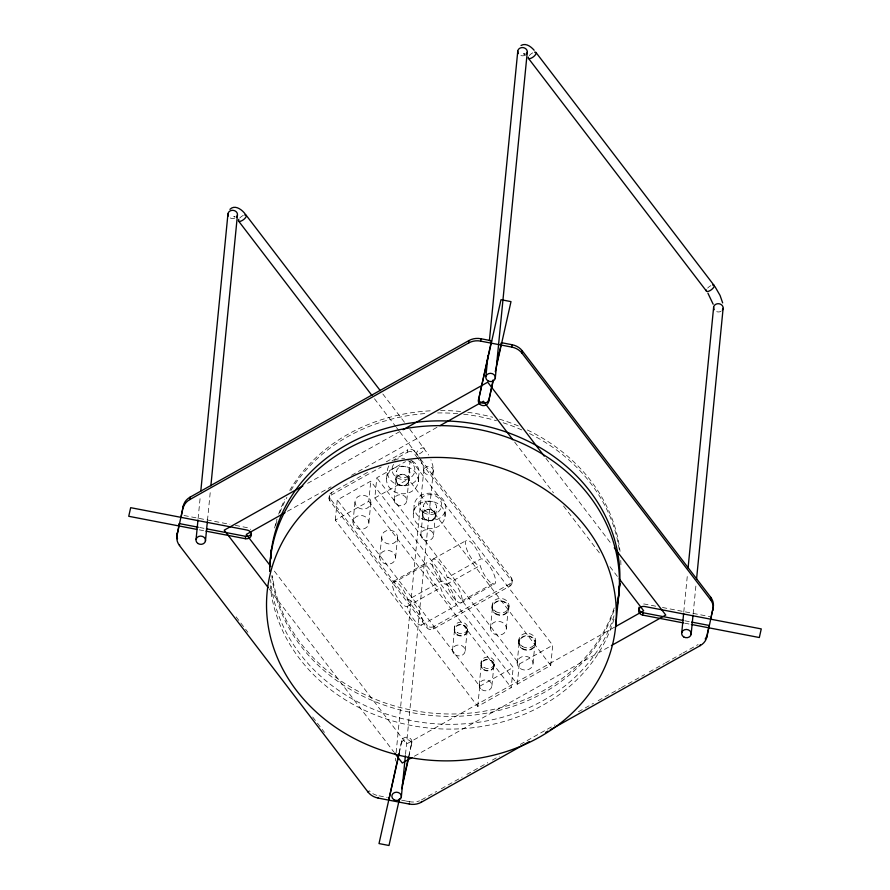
<?xml version="1.0" encoding="UTF-8"?>
<svg xmlns="http://www.w3.org/2000/svg" width="890" height="890" viewBox="0 0 890 890"><rect width="100%" height="100%" fill="white"/><g stroke="black" fill="none" stroke-linecap="round" stroke-linejoin="round"><path stroke-width="0.67" stroke-dasharray="4.45 3.34" d="M423.818 469.887L423.796 470.532L422.995 465.815L420.247 459.496M405.506 754.397L433.33 470.643M433.308 471.066A4.773 4.127 5.6 0 0 426.544 466.794A4.773 4.127 5.6 0 0 425.82 473.914A4.773 4.127 5.6 0 0 433.308 471.066L432.84 465.659L430.938 459.785M198.103 518.636L200.261 496.576M207.481 520.383L210.463 489.978M329.022 498.534L329.345 495.307M420.447 459.006L511.427 577.977L511.194 580.358A4.773 4.127 5.6 0 1 509.914 586.076L433.508 628.985A4.773 4.127 5.6 0 1 426.877 627.706L329.845 500.803L330.079 498.422A4.773 4.127 5.6 0 1 331.358 492.715L368.371 471.923M329.845 500.803A4.773 4.127 5.6 0 1 331.125 495.096L331.358 492.715M335.308 520.138L337.288 499.957L370.752 481.167L513.196 667.444L511.216 687.625L477.752 706.415L335.308 520.138L368.772 501.348L370.752 481.167M352.996 522.219L354.976 502.038M368.894 522.541L370.874 502.361M411.113 460.074L552.712 645.25L550.732 665.431L517.268 684.221L374.835 497.944L376.804 477.763L405.484 461.654M386.605 478.408L387.384 470.465M379.696 557.151L381.676 536.97M395.794 479.332L396.573 471.389M394.103 500.058L396.083 479.877M395.605 557.463L397.574 537.282M392.012 460.898L407.531 452.187L407.765 449.806A4.773 4.127 5.6 0 1 414.384 451.074L414.15 453.455L416.431 456.436M550.732 665.431L408.288 479.154L410.134 460.319M406.819 500.314L408.799 480.133M409.089 480.678A6.686 5.785 5.6 0 0 399.621 474.693A6.686 5.785 5.6 0 0 398.609 484.661A6.686 5.785 5.6 0 0 409.089 480.678L409.867 472.735A6.686 5.785 5.6 0 0 400.4 466.738A6.686 5.785 5.6 0 0 399.387 476.706A6.686 5.785 5.6 0 0 409.867 472.735M413.316 513.341L414.095 505.398M418.278 481.601A15.92 13.773 5.6 0 0 395.727 467.339A15.92 13.773 5.6 0 0 393.313 491.08A15.92 13.773 5.6 0 0 418.278 481.601L419.057 473.658M395.316 760.983L395.583 758.224M396.128 752.706L423.807 470.109M422.494 514.264L423.273 506.321M420.814 534.99L422.795 514.809M399.165 753.73L401.802 740.625A5.095 4.405 5.6 0 1 407.765 737.276A5.095 4.405 5.6 0 1 411.792 742.538L409.155 755.654M411.647 744.062L411.881 741.682M433.53 535.246L435.51 515.065M435.8 515.599A6.686 5.785 5.6 0 0 426.332 509.614A6.686 5.785 5.6 0 0 425.32 519.582A6.686 5.785 5.6 0 0 435.8 515.599L436.578 507.656A6.686 5.785 5.6 0 0 427.111 501.671A6.686 5.785 5.6 0 0 426.099 511.639A6.686 5.785 5.6 0 0 436.578 507.656M409.556 802.146L409.6 801.701A15.92 13.773 5.6 0 0 419.513 800.833M426.877 627.706L427.111 625.325L330.079 498.422M433.508 628.985L433.742 626.593L510.148 583.684A4.773 4.127 5.6 0 0 511.427 577.977M444.989 516.534A15.92 13.773 5.6 0 0 422.439 502.272A15.92 13.773 5.6 0 0 420.024 526.001A15.92 13.773 5.6 0 0 444.989 516.534L445.768 508.579A15.92 13.773 5.6 0 0 423.217 494.328A15.92 13.773 5.6 0 0 420.803 518.058A15.92 13.773 5.6 0 0 445.768 508.579M454.289 629.008L454.523 626.627M452.509 650.323L454.49 630.142M465.236 650.579L467.205 630.398M467.406 631.522L467.639 629.141M481.001 663.929L481.234 661.548M479.221 685.244L481.201 665.064M477.752 706.415L479.732 686.235L337.288 499.957M491.947 607.981L492.326 604.099M490.446 628.095L492.426 607.915M491.936 685.5L493.917 665.319M494.117 666.454L494.351 664.073M509.914 586.076L510.148 583.684M506.343 628.407L508.324 608.226M508.646 609.661L509.036 605.779M511.928 583.484L512.24 580.247M518.648 642.903L519.037 639.02M517.146 663.017L519.126 642.836M517.268 684.221L519.248 664.04L376.804 477.763M533.054 663.339L535.024 643.159M535.357 644.594L535.736 640.711M683.776 612.009L687.558 573.405M693.154 613.755L696.002 584.73M399.12 752.573L401.802 740.625M408.81 755.821L411.792 742.538M307.628 483.326L399.476 431.739M287.448 511.305L331.002 486.841M351.572 475.293L437.468 427.055M386.271 461.866L407.765 449.806M331.125 495.096L381.265 466.939M374.835 497.944L408.288 479.154M393.703 581.248L427.167 562.458M433.219 559.053L466.683 540.263M392.39 583.395L425.843 564.605M407.843 599.904A14.329 4.517 60.7 0 1 420.236 613.555A14.329 4.517 60.7 0 1 419.146 624.658A14.329 4.517 60.7 0 1 407.197 606.457A14.329 4.517 60.7 0 1 394.804 592.818A14.329 4.517 60.7 0 1 395.894 581.715A14.329 4.517 60.7 0 1 407.843 599.904L441.307 581.114A14.329 4.517 60.7 0 1 453.7 594.765A14.329 4.517 60.7 0 1 452.609 605.868A14.329 4.517 60.7 0 1 440.661 587.667A14.329 4.517 60.7 0 1 428.257 574.017A14.329 4.517 60.7 0 1 429.347 562.925A14.329 4.517 60.7 0 1 441.307 581.114M447.359 577.71A14.329 4.517 60.7 0 1 459.763 591.361A14.329 4.517 60.7 0 1 458.673 602.463A14.329 4.517 60.7 0 1 446.724 584.263A14.329 4.517 60.7 0 1 434.32 570.623A14.329 4.517 60.7 0 1 435.41 559.521A14.329 4.517 60.7 0 1 447.359 577.71L480.822 558.92A14.329 4.517 60.7 0 1 493.216 572.57A14.329 4.517 60.7 0 1 492.126 583.673A14.329 4.517 60.7 0 1 480.177 565.473A14.329 4.517 60.7 0 1 467.784 551.822A14.329 4.517 60.7 0 1 468.874 540.731A14.329 4.517 60.7 0 1 480.822 558.92M407.197 606.457L440.661 587.667M446.724 584.263L480.177 565.473M462.177 600.783L495.63 581.993M421.337 625.125L454.801 606.324M460.864 602.931L494.317 584.129M479.732 686.235L513.196 667.444M519.248 664.04L552.712 645.25M614.645 627.105L406.563 743.962L273.308 569.7M414.384 756.211L610.162 646.262M421.515 799.876L436.623 791.399M441.273 788.785L462.188 777.037M466.838 774.433L487.753 762.685M492.404 760.071L499.379 756.155M520.294 744.407L555.16 724.827M578.4 711.778L593.508 703.289M598.158 700.686L620.23 688.281M621.398 687.625L644.638 674.576M649.288 671.961L664.396 663.484M665.553 662.827L681.829 653.694M682.986 653.038L698.094 644.56M525.378 53.889L523.999 54.001L525.467 55.024M235.082 216.76L233.759 216.604L234.771 217.082M183.996 515.499L229.943 524.332M235.349 525.367L247.52 527.714A5.095 4.405 5.6 0 1 250.602 529.45M655.696 606.179L644.883 604.11A5.095 4.405 5.6 0 0 641.968 604.288M662.449 607.481L709.764 616.581M199.627 527.492L205.034 528.527M684.855 620.775L690.262 621.821M199.249 529.85L204.8 530.918M684.621 623.156L691.53 624.491M379.04 795.827L387.005 797.362M401.635 800.166L405.618 800.933M406.274 801.067L409.6 801.701M545.937 458.339L611.753 544.413M514.643 442.041L553.435 492.782M563.559 506.021L599.827 553.447M609.95 566.674L617.538 576.609M382.845 393.992L404.794 422.683M409.856 429.303L428.646 455.001M374.49 398.764L395.583 426.355M396.428 427.456L398.954 430.771M399.799 431.873L419.691 458.016M416.687 456.77L511.194 580.358M368.772 501.348L511.216 687.625M268.969 588.646L393.858 751.972M236.117 616.87L247.898 632.278M312.69 717.006L324.472 732.414M416.676 453.945L418.111 455.947M613.922 619.251A175.108 151.489 5.6 0 1 429.837 728.142A175.108 151.489 5.6 0 1 270.237 585.698M376.882 795.348A15.92 13.773 5.6 0 1 369.139 790.721M433.742 626.593A4.773 4.127 5.6 0 1 427.111 625.325M407.531 452.187A4.773 4.127 5.6 0 1 414.15 453.455M401.568 743.005A5.095 4.405 5.6 0 1 407.531 739.657A5.095 4.405 5.6 0 1 411.558 744.919M613.989 610.295A175.108 151.489 5.6 0 1 430.304 715.36A175.108 151.489 5.6 0 1 271.762 575.563M275.655 525.289A175.108 151.489 5.6 0 1 277.157 520.261M279.783 512.84A175.108 151.489 5.6 0 1 286.903 497.343M290.841 490.512A175.108 151.489 5.6 0 1 428.068 413.327M437.635 412.949A175.108 151.489 5.6 0 1 458.328 413.683M463.657 414.217A175.108 151.489 5.6 0 1 496.553 420.759M503.139 422.772A175.108 151.489 5.6 0 1 522.219 430.104M529.517 433.552A175.108 151.489 5.6 0 1 619.473 551.188M614.222 607.915A175.108 151.489 5.6 0 1 432.017 713.113A175.108 151.489 5.6 0 1 272.318 575.741M274.598 527.981A175.108 151.489 5.6 0 1 277.001 519.126M278.648 514.142A175.108 151.489 5.6 0 1 284.756 499.613M289.717 490.379A175.108 151.489 5.6 0 1 432.395 410.724M440.606 410.535A175.108 151.489 5.6 0 1 461.32 411.558M467.74 412.304A175.108 151.489 5.6 0 1 492.782 417.265M499.424 419.157A175.108 151.489 5.6 0 1 519.971 426.633M527.336 429.981A175.108 151.489 5.6 0 1 620.03 551.366M620.764 560.377A175.108 151.489 5.6 0 1 620.897 568.132M407.965 460.664A11.459 9.912 5.6 0 1 413.628 474.481A11.459 9.912 5.6 0 1 397.485 478.008A11.459 9.912 5.6 0 1 394.137 463.69M412.192 460.898A15.92 13.773 5.6 0 1 416.642 479.788A15.92 13.773 5.6 0 1 395.149 483.737A15.92 13.773 5.6 0 1 389.264 465.114M394.315 460.419A15.92 13.773 5.6 0 1 404.616 458.361M614.011 615.747A175.108 151.489 5.6 0 1 428.813 723.225A175.108 151.489 5.6 0 1 270.593 579.646M234.604 218.295A4.773 4.127 5.6 0 1 229.297 217.282M239.755 218.039A4.773 1.869 -37.4 0 1 243.693 215.258M525.189 55.191A4.773 4.127 5.6 0 1 519.449 54.802M529.272 55.625A4.773 1.869 -37.4 0 1 532.787 52.822M707.617 288.126A4.773 1.869 -37.4 0 1 710.843 285.668M721.045 311.322A4.773 4.127 5.6 0 1 715.304 310.933M524.444 54.045L523.565 53.845L524.444 54.045M483.726 669.836A6.686 5.785 5.6 0 0 494.206 665.865A6.686 5.785 5.6 0 0 484.739 659.879A6.686 5.785 5.6 0 0 483.726 669.836M483.96 667.456A6.686 5.785 5.6 0 0 494.44 663.484A6.686 5.785 5.6 0 0 484.972 657.488A6.686 5.785 5.6 0 0 483.96 667.456M457.015 634.915A6.686 5.785 5.6 0 0 467.506 630.932A6.686 5.785 5.6 0 0 458.027 624.947A6.686 5.785 5.6 0 0 457.015 634.915M457.249 632.534A6.686 5.785 5.6 0 0 467.74 628.551A6.686 5.785 5.6 0 0 458.261 622.566A6.686 5.785 5.6 0 0 457.249 632.534M495.53 613.933A8.433 7.298 5.6 0 0 508.769 608.916A8.433 7.298 5.6 0 0 496.809 601.362A8.433 7.298 5.6 0 0 495.53 613.933M495.763 611.552A8.433 7.298 5.6 0 0 509.002 606.535A8.433 7.298 5.6 0 0 497.043 598.981A8.433 7.298 5.6 0 0 495.763 611.552M522.241 648.866A8.433 7.298 5.6 0 0 535.469 643.848A8.433 7.298 5.6 0 0 523.52 636.283A8.433 7.298 5.6 0 0 522.241 648.866M522.475 646.485A8.433 7.298 5.6 0 0 535.702 641.456A8.433 7.298 5.6 0 0 523.754 633.902A8.433 7.298 5.6 0 0 522.475 646.485M423.295 512.384A11.459 9.912 5.6 0 0 441.529 506.065A11.459 9.912 5.6 0 0 425.665 495.363A11.459 9.912 5.6 0 0 423.295 512.384M483.748 669.514A6.364 5.507 5.6 0 0 493.872 666.009A6.364 5.507 5.6 0 0 485.061 660.057A6.364 5.507 5.6 0 0 483.748 669.514M481.768 689.694A6.364 5.507 5.6 0 0 491.892 686.19A6.364 5.507 5.6 0 0 483.081 680.238A6.364 5.507 5.6 0 0 481.768 689.694M457.037 634.581A6.364 5.507 5.6 0 0 467.161 631.077A6.364 5.507 5.6 0 0 458.35 625.136A6.364 5.507 5.6 0 0 457.037 634.581M455.057 654.762A6.364 5.507 5.6 0 0 465.181 651.258A6.364 5.507 5.6 0 0 456.37 645.317A6.364 5.507 5.6 0 0 455.057 654.762M384.858 542.533A7.954 6.886 5.6 0 0 397.519 538.15A7.954 6.886 5.6 0 0 386.505 530.707A7.954 6.886 5.6 0 0 384.858 542.533M382.878 562.714A7.954 6.886 5.6 0 0 395.538 558.33A7.954 6.886 5.6 0 0 384.524 550.888A7.954 6.886 5.6 0 0 382.878 562.714M358.158 507.6A7.954 6.886 5.6 0 0 370.819 503.217A7.954 6.886 5.6 0 0 359.794 495.786A7.954 6.886 5.6 0 0 358.158 507.6M356.178 527.781A7.954 6.886 5.6 0 0 368.838 523.398A7.954 6.886 5.6 0 0 357.813 515.966A7.954 6.886 5.6 0 0 356.178 527.781M398.631 484.327A6.364 5.507 5.6 0 0 408.755 480.822A6.364 5.507 5.6 0 0 399.944 474.871A6.364 5.507 5.6 0 0 398.631 484.327M396.651 504.508A6.364 5.507 5.6 0 0 406.774 501.003A6.364 5.507 5.6 0 0 397.964 495.051A6.364 5.507 5.6 0 0 396.651 504.508M425.331 519.248A6.364 5.507 5.6 0 0 435.466 515.744A6.364 5.507 5.6 0 0 426.655 509.803A6.364 5.507 5.6 0 0 425.331 519.248M423.351 539.429A6.364 5.507 5.6 0 0 433.486 535.925A6.364 5.507 5.6 0 0 424.675 529.984A6.364 5.507 5.6 0 0 423.351 539.429M495.608 613.466A7.954 6.886 5.6 0 0 508.268 609.083A7.954 6.886 5.6 0 0 497.243 601.651A7.954 6.886 5.6 0 0 495.608 613.466M493.627 633.647A7.954 6.886 5.6 0 0 506.288 629.274A7.954 6.886 5.6 0 0 495.263 621.832A7.954 6.886 5.6 0 0 493.627 633.647M522.308 648.398A7.954 6.886 5.6 0 0 534.968 644.015A7.954 6.886 5.6 0 0 523.954 636.584A7.954 6.886 5.6 0 0 522.308 648.398M520.327 668.579A7.954 6.886 5.6 0 0 532.988 664.196A7.954 6.886 5.6 0 0 521.974 656.764A7.954 6.886 5.6 0 0 520.327 668.579M419.257 453.856A4.773 1.869 -37.4 0 0 424.296 448.215A4.773 1.869 -37.4 0 0 417.755 450.941A4.773 1.869 -37.4 0 0 419.257 453.856"/><path stroke-width="1.33" d="M529.361 741.57L421.282 802.268A15.92 13.773 5.6 0 1 409.367 804.082L378.139 798.085A15.92 13.773 5.6 0 1 367.993 792.022L179.502 545.537A15.92 13.773 5.6 0 1 177.066 535.135L179.357 523.598L198.281 527.236M179.124 525.979L179.357 523.598M181.059 517.357L183.34 505.82A15.92 13.773 5.6 0 1 190.048 497.176L468.952 340.547A15.92 13.773 5.6 0 1 480.867 338.734L491.491 340.77L491.258 343.151M179.502 545.537L179.569 544.936M177.066 535.135L183.34 505.82M183.106 508.201A15.92 13.773 5.6 0 1 189.815 499.568L190.048 497.176M196.078 539.318L197.969 520.016M200.806 491.069L227.951 213.978M205.445 541.12L207.348 521.763M210.874 485.829L237.452 214.935M206.024 531.152L245.351 538.706L245.584 536.325A5.095 4.405 5.6 0 0 251.414 533.444M367.993 792.022L368.048 791.421M378.139 798.085L378.205 797.485M388.752 800.121L398.82 753.908M398.742 802.046L398.976 799.665M401.301 797.251L405.373 755.777M409.367 804.082L409.456 803.192M421.282 802.268L421.359 801.523M189.815 499.568L468.719 342.939L468.952 340.547M468.719 342.939A15.92 13.773 5.6 0 1 480.633 341.115L480.867 338.734M493.238 380.742L488.432 402.202A5.095 4.405 5.6 0 1 482.469 405.54A5.095 4.405 5.6 0 1 478.442 400.278L491.491 340.77M485.896 376.559L487.92 355.878M489.4 340.714L517.769 51.22M488.432 402.202L493.138 379.885M495.263 378.361L527.269 52.176M501.248 345.075L501.482 342.695L512.095 344.73A15.92 13.773 5.6 0 1 522.241 350.793L710.732 597.279A15.92 13.773 5.6 0 1 713.168 607.681L706.894 636.995A15.92 13.773 5.6 0 1 700.185 645.639L550.276 729.822M712.935 610.062A15.92 13.773 5.6 0 0 710.498 599.671L522.007 353.185A15.92 13.773 5.6 0 0 511.861 347.111L512.095 344.73M522.007 353.185L522.241 350.793M615.635 626.682A175.108 151.489 5.6 0 0 367.559 469.853A175.108 151.489 5.6 0 0 341.048 730.901A175.108 151.489 5.6 0 0 615.635 626.682L618.761 594.909M683.398 622.922L642.714 615.101L642.947 612.721A5.095 4.405 5.6 0 1 638.964 607.292M681.751 632.69L683.642 613.388M688.092 567.898L713.624 307.35M691.118 634.492L693.021 615.135M696.547 579.201L723.125 308.307M700.185 645.639L700.274 644.738M706.894 636.995L706.994 635.95M707.116 634.759L707.895 631.177M710.498 599.671L710.732 597.279M708.941 627.839L709.174 625.459L691.608 622.077M710.876 619.218L711.366 615.691M399.187 753.63L379.007 843.575L388.997 845.5L399.532 798.564M478.442 400.278L501.003 299.696L510.994 301.621L495.285 371.642M402.258 785.047L408.521 757.156M496.709 363.943L501.482 342.695M401.724 788.763L408.877 756.878M708.028 630.61L708.663 627.739M708.918 626.593L709.174 625.459M711.499 615.124L712.267 611.686M712.401 611.119L713.168 607.681M229.932 209.339C234.871 204.277 242.024 209.639 245.24 214.078M302.8 486.04L224.236 530.162L268.124 587.545M403.103 429.703L487.709 382.199L544.246 456.136M285.034 512.662L246.319 534.401L270.771 566.385M439.882 425.698L483.437 401.234L512.952 439.838M615.858 626.427L643.681 610.796L619.229 578.812M411.959 757.579L402.291 763.008L394.704 753.073M611.374 645.584L665.765 615.046L614.289 547.728M545.626 732.437L547.951 731.124M521.028 45.468C525.834 42.62 531.085 46.669 534.145 50.252M480.633 341.115L511.861 347.111M206.391 528.793L245.584 536.325M642.947 612.721L683.498 620.519M196.69 529.361L128.739 516.289L130.674 507.678L247.287 530.095A5.095 4.405 5.6 0 1 251.314 535.368A5.095 4.405 5.6 0 1 245.351 538.706M691.374 624.457L759.326 637.529L761.261 628.907L644.649 606.49A5.095 4.405 5.6 0 0 638.686 609.839A5.095 4.405 5.6 0 0 642.714 615.101M388.329 797.618L388.986 797.74M535.958 52.454L714.014 285.301M528.438 58.34L706.493 291.186M246.141 215.213L380.319 390.677M238.62 221.098L371.953 395.46M714.915 286.524L720.055 295.424L722.658 302.9M707.917 293.188L713.146 304.202M269.648 571.502A175.108 151.489 5.6 0 1 459.874 426.655A175.108 151.489 5.6 0 1 617.048 606.535M177.511 538.806A15.92 13.773 5.6 0 1 177.299 532.754M706.76 635.894A15.92 13.773 5.6 0 1 705.203 638.964M488.666 399.81A5.095 4.405 5.6 0 1 482.703 403.159A5.095 4.405 5.6 0 1 478.675 397.897M619.863 583.495A175.108 151.489 5.6 0 1 618.973 589.97M270.894 558.787A175.108 151.489 5.6 0 1 271.317 549.697M619.785 583.695A175.108 151.489 5.6 0 1 618.761 590.159M271.127 556.406A175.108 151.489 5.6 0 1 271.372 549.909M270.115 566.741A175.108 151.489 5.6 0 1 461.098 421.96A175.108 151.489 5.6 0 1 617.26 603.053M228.33 216.003A4.773 4.127 5.6 0 1 230.143 210.908A4.773 4.127 5.6 0 1 236.295 211.82A4.773 4.127 5.6 0 1 236.362 217.205M244.739 214.946A4.773 1.869 -37.4 0 1 245.718 217.394A4.773 1.869 -37.4 0 1 240.478 221.265A4.773 1.869 -37.4 0 1 238.798 219.34M518.336 53.6A4.773 4.127 5.6 0 1 519.593 48.36A4.773 4.127 5.6 0 1 525.79 48.772A4.773 4.127 5.6 0 1 526.457 54.134M534.556 52.187A4.773 1.869 -37.4 0 1 535.658 54.424A4.773 1.869 -37.4 0 1 530.751 58.351A4.773 1.869 -37.4 0 1 528.349 57.149M712.612 285.034A4.773 1.869 -37.4 0 1 713.713 287.27A4.773 1.869 -37.4 0 1 708.807 291.197A4.773 1.869 -37.4 0 1 706.404 289.995M714.203 309.731A4.773 4.127 5.6 0 1 715.449 304.491A4.773 4.127 5.6 0 1 721.645 304.903A4.773 4.127 5.6 0 1 722.313 310.265M198.025 543.534A4.773 4.127 5.6 0 0 205.512 540.697A4.773 4.127 5.6 0 0 198.748 536.414A4.773 4.127 5.6 0 0 198.025 543.534M393.881 799.665A4.773 4.127 5.6 0 0 401.368 796.828A4.773 4.127 5.6 0 0 394.604 792.545A4.773 4.127 5.6 0 0 393.881 799.665M487.842 380.775A4.773 4.127 5.6 0 0 495.33 377.939A4.773 4.127 5.6 0 0 488.566 373.655A4.773 4.127 5.6 0 0 487.842 380.775M683.698 636.906A4.773 4.127 5.6 0 0 691.185 634.069A4.773 4.127 5.6 0 0 684.421 629.786A4.773 4.127 5.6 0 0 683.698 636.906"/></g></svg>
